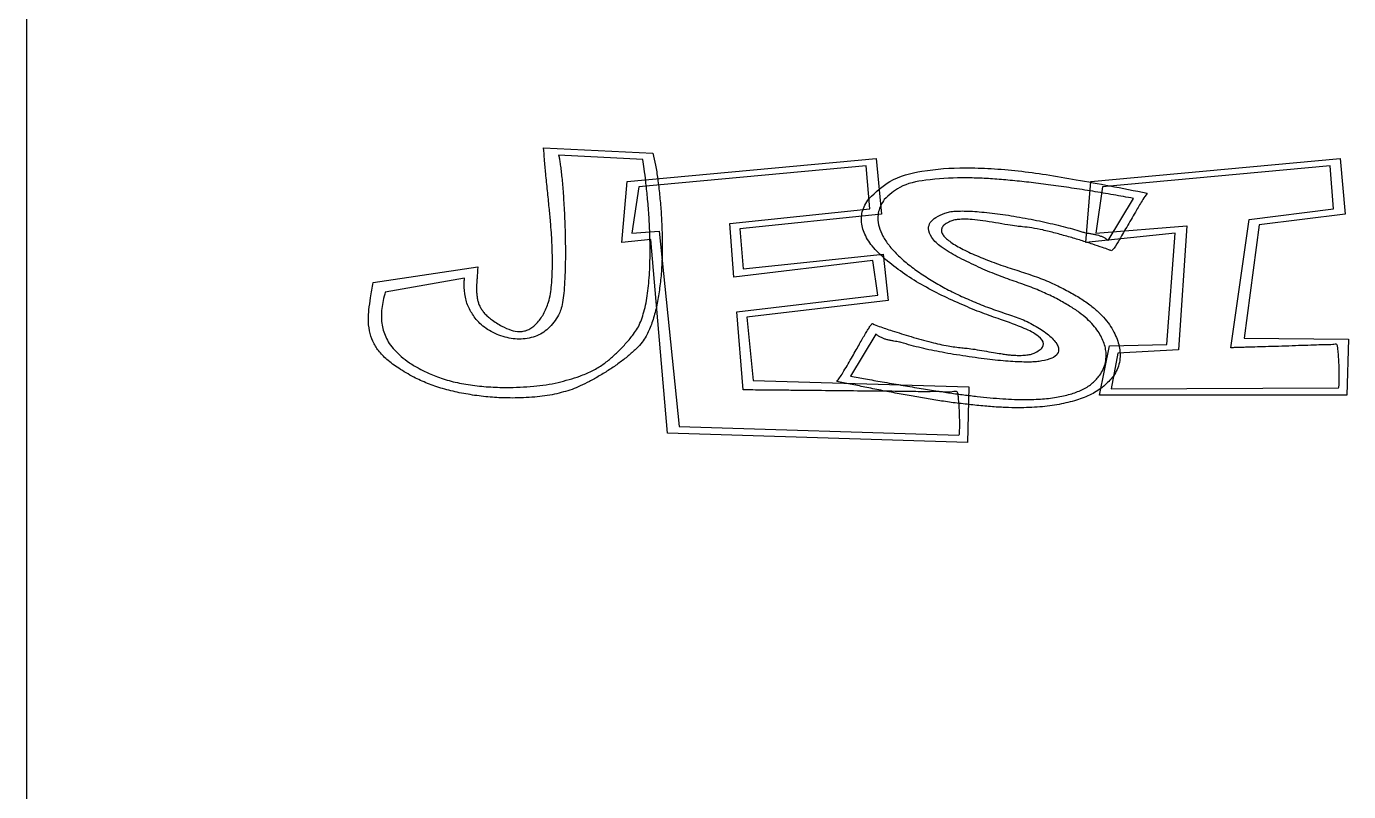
# Model space of a CAD drawing. Extents: x 2 to 748, y 2 to 398.
# Drawn here: x 2.4 to 139.1, y 192.6 to 271.7 of the extents above; entities that cross this region are included whole.
import ezdxf

# ---------------------------------------------------------------- set-up
doc = ezdxf.new("R2010")
doc.units = 0
doc.layers.add('Capa_1', color=7, linetype='CONTINUOUS')

msp = doc.modelspace()

# ---------------------------------------------------------------- linework, layer by layer
at = {"layer": 'Capa_1', "color": 7}
for p, q in [((2.372342, 329.808596), (2.372342, 2.372353)), ((55.847625, 259.116755), (67.158831, 258.572406)), ((66.117008, 257.908564), (57.399724, 258.346699)), ((64.479859, 255.624951), (90.248998, 258.028055)), ((89.207175, 257.258001), (65.691775, 255.080602)), ((89.568625, 252.796988), (89.207175, 257.258001)), ((90.248998, 258.028055), (90.780538, 252.252637)), ((112.446177, 255.624951), (138.215317, 258.028055)), ((137.173493, 257.258001), (113.658094, 255.080602)), ((137.534944, 252.796988), (137.173493, 257.258001)), ((138.215317, 258.028055), (138.746857, 252.252637)), ((63.948318, 249.31846), (64.479859, 255.624951)), ((65.691775, 255.080602), (64.990138, 250.300945)), ((111.914637, 249.31846), (112.446177, 255.624951)), ((113.658094, 255.080602), (112.956457, 250.300945)), ((89.50484, 253.885688), (89.50484, 253.885688)), ((91.078203, 253.779473), (91.078203, 253.779473)), ((114.232156, 249.544165), (116.847342, 253.885688)), ((75.110692, 251.283428), (89.568625, 252.796988)), ((90.780538, 252.252637), (76.152512, 250.739079)), ((126.904111, 238.44474), (128.81766, 251.708288)), ((128.81766, 251.708288), (137.534944, 252.796988)), ((138.746857, 252.252637), (129.859484, 251.163937)), ((64.990138, 250.300945), (67.796679, 250.513374)), ((67.796679, 250.513374), (69.880322, 230.29277)), ((75.535925, 245.733718), (75.110692, 251.283428)), ((76.152512, 250.739079), (76.492702, 246.59671)), ((121.1422, 250.300945), (111.914637, 249.31846)), ((112.956457, 250.300945), (122.375377, 251.057723)), ((120.291731, 238.776662), (121.1422, 250.300945)), ((122.375377, 251.057723), (121.503647, 238.232311)), ((129.859484, 251.163937), (128.28612, 239.427225)), ((66.924949, 249.65038), (63.948318, 249.31846)), ((68.647145, 229.628928), (66.924949, 249.65038)), ((89.908812, 247.472981), (75.535925, 245.733718)), ((76.492702, 246.59671), (90.950631, 248.123546)), ((90.419091, 243.888238), (89.908812, 247.472981)), ((90.950631, 248.123546), (91.482175, 243.343889)), ((38.242965, 245.189367), (49.043892, 246.822417)), ((38.242965, 245.189367), (38.242965, 245.189367)), ((47.66186, 245.627503), (39.476121, 244.206882)), ((39.476121, 244.206882), (39.476142, 244.206882)), ((75.83359, 242.148975), (90.419091, 243.888238)), ((76.492702, 234.089941), (75.83359, 242.148975)), ((91.482175, 243.343889), (76.854149, 241.604624)), ((76.854149, 241.604624), (77.534522, 235.072426)), ((90.206477, 239.865361), (87.59129, 235.510563)), ((128.28612, 239.427225), (139.087043, 239.321011)), ((128.28612, 239.427225), (128.28612, 239.427225)), ((139.087043, 239.321011), (138.91695, 233.545593)), ((113.317908, 233.545593), (114.359727, 238.657169)), ((114.359727, 238.657169), (120.291731, 238.776662)), ((115.231457, 237.900391), (114.52982, 234.209434)), ((121.503647, 238.232311), (115.231457, 237.900391)), ((126.904111, 238.44474), (126.904111, 238.44474)), ((76.492702, 234.089941), (76.492702, 234.089941)), ((77.534522, 235.072426), (99.838008, 234.421863)), ((77.534522, 235.072426), (77.534522, 235.072426)), ((99.838008, 234.421863), (99.667915, 228.659722)), ((114.52982, 234.209434), (138.045224, 234.315649)), ((138.91695, 233.545593), (113.317908, 233.545593)), ((69.880322, 230.29277), (98.796188, 229.416499)), ((99.667915, 228.659722), (68.647145, 229.628928))]:
    msp.add_line(p, q, dxfattribs=at)
for points, knots in [([(56.251594, 254.682296), (56.191622, 255.271299), (56.081534, 256.352513), (55.943771, 257.830512), (55.877258, 258.720328), (55.847625, 259.116755)], [0, 0, 0, 0, 1.776152, 3.260425, 4.453003, 4.453003, 4.453003, 4.453003]), ([(67.158831, 258.572406), (67.251541, 258.160236), (67.450467, 257.275844), (67.669435, 255.838486), (67.780368, 254.814054), (67.839204, 254.270715)], [0, 0, 0, 0, 1.267103, 2.718825, 4.358378, 4.358378, 4.358378, 4.358378]), ([(57.399724, 258.346699), (57.428771, 258.22505), (57.495321, 257.946335), (57.568355, 257.466745), (57.61042, 257.109623), (57.633603, 256.912803)], [0, 0, 0, 0, 0.375077, 0.859358, 1.453966, 1.453966, 1.453966, 1.453966]), ([(66.584766, 254.018455), (66.527566, 254.561926), (66.424798, 255.538346), (66.274259, 256.835965), (66.164057, 257.587646), (66.117008, 257.908564)], [0, 0, 0, 0, 1.639446, 2.94549, 3.918493, 3.918493, 3.918493, 3.918493]), ([(89.50484, 253.885688), (90.18857, 254.532962), (91.725117, 255.987582), (95.315691, 256.868126), (98.839634, 257.098686), (102.168292, 256.987424), (104.964451, 256.758894), (106.850031, 256.482686), (107.811133, 256.341899)], [0, 0, 0, 0, 2.78465, 6.257943, 10.729611, 13.428611, 16.23081, 19.14402, 19.14402, 19.14402, 19.14402]), ([(57.633603, 256.912803), (57.662008, 256.684736), (57.721938, 256.203555), (57.798746, 255.442092), (57.84386, 254.908563), (57.867482, 254.629189)], [0, 0, 0, 0, 0.68947, 1.454657, 2.295766, 2.295766, 2.295766, 2.295766]), ([(104.32422, 255.731165), (103.716544, 255.786834), (102.533917, 255.895173), (100.804297, 255.986323), (98.4163, 256.039335), (95.710527, 255.876866), (92.789525, 255.332594), (91.5845, 254.238966), (91.078203, 253.779473)], [0, 0, 0, 0, 1.830343, 3.56212, 5.1972, 8.982811, 11.76987, 13.789367, 13.789367, 13.789367, 13.789367]), ([(116.847342, 253.885688), (116.153869, 254.011729), (114.750955, 254.266713), (112.617217, 254.623151), (110.459987, 254.964162), (108.333346, 255.271347), (106.292227, 255.531629), (104.967094, 255.665984), (104.32422, 255.731165)], [0, 0, 0, 0, 2.11448, 4.277644, 6.489738, 8.666412, 10.723609, 12.662054, 12.662054, 12.662054, 12.662054]), ([(107.811133, 256.341899), (108.850384, 256.172189), (111.053477, 255.812421), (114.532867, 255.169999), (116.970015, 254.684921), (118.250613, 254.430036)], [0, 0, 0, 0, 3.158986, 6.696687, 10.613834, 10.613834, 10.613834, 10.613834]), ([(55.847625, 241.923268), (56.035683, 242.328989), (56.474912, 243.276593), (56.704085, 245.083547), (56.773529, 246.793515), (56.753691, 248.265049), (56.71955, 249.314089), (56.657045, 250.383962), (56.556571, 251.586003), (56.421303, 253.033183), (56.311651, 254.098706), (56.251594, 254.682296)], [0, 0, 0, 0, 1.335131, 3.118332, 5.399783, 6.48117, 7.530638, 8.548767, 9.695756, 11.149181, 12.909188, 12.909188, 12.909188, 12.909188]), ([(57.867482, 254.629189), (57.886784, 254.318929), (57.927643, 253.66215), (57.983754, 252.622077), (58.01905, 251.892215), (58.037576, 251.509136)], [0, 0, 0, 0, 0.932578, 1.97414, 3.124721, 3.124721, 3.124721, 3.124721]), ([(118.250613, 254.430036), (118.105972, 254.209582), (117.725148, 253.629147), (117.067603, 252.517072), (116.270147, 251.131425), (115.4923, 249.833905), (114.982824, 248.915419), (114.675729, 248.552513), (114.593606, 248.455466)], [0, 0, 0, 0, 0.790917, 2.082407, 3.875082, 5.585002, 6.628569, 7.009506, 7.009506, 7.009506, 7.009506]), ([(66.691073, 244.857447), (66.72536, 245.228007), (66.795304, 245.983927), (66.849059, 247.144431), (66.86961, 248.588757), (66.840149, 250.278254), (66.754178, 252.173996), (66.64056, 253.411004), (66.584766, 254.018455)], [0, 0, 0, 0, 1.116309, 2.277204, 3.484068, 5.449277, 7.345676, 9.175482, 9.175482, 9.175482, 9.175482]), ([(67.839204, 254.270715), (67.894709, 253.698185), (68.005673, 252.553601), (68.094428, 250.830583), (68.12141, 249.35738), (68.109351, 248.148941), (68.082853, 247.219245), (68.047729, 246.613856), (68.030558, 246.317897)], [0, 0, 0, 0, 1.725458, 3.449483, 5.174267, 6.144997, 7.074807, 7.964135, 7.964135, 7.964135, 7.964135]), ([(91.205775, 247.565919), (90.720505, 248.012419), (89.834088, 248.828016), (88.940239, 250.276014), (88.661736, 251.538212), (88.779765, 252.504518), (89.050281, 253.227546), (89.348893, 253.659898), (89.50484, 253.885688)], [0, 0, 0, 0, 1.971399, 3.601049, 5.028041, 5.745905, 6.496849, 7.317693, 7.317693, 7.317693, 7.317693]), ([(91.078203, 253.779473), (90.946971, 253.577244), (90.692277, 253.184761), (90.469326, 252.525425), (90.385275, 251.766785), (90.514759, 250.894818), (90.919046, 249.93749), (91.574219, 248.985702), (92.440702, 248.037544), (93.495151, 247.09005), (94.295343, 246.513365), (94.713949, 246.211683)], [0, 0, 0, 0, 0.720971, 1.399253, 2.065656, 2.99498, 4.008262, 5.157461, 6.44435, 7.854601, 9.401663, 9.401663, 9.401663, 9.401663]), ([(98.626095, 247.85801), (98.059658, 248.174808), (97.086655, 248.718991), (95.997792, 249.67877), (95.545161, 250.664564), (95.811734, 251.470373), (96.466155, 252.00267), (97.027286, 252.237125), (97.350393, 252.372128)], [0, 0, 0, 0, 1.941075, 3.334303, 4.330511, 4.954335, 5.728169, 6.778617, 6.778617, 6.778617, 6.778617]), ([(97.350393, 252.372128), (97.507058, 252.415617), (97.856586, 252.512644), (98.457849, 252.570881), (99.174004, 252.592269), (100.003511, 252.567838), (100.939453, 252.50444), (101.967296, 252.400361), (103.063528, 252.262129), (104.204998, 252.094816), (104.974947, 251.961752), (105.366043, 251.894163)], [0, 0, 0, 0, 0.486999, 1.086523, 1.805082, 2.636906, 3.574469, 4.619046, 5.735658, 6.889027, 8.079668, 8.079668, 8.079668, 8.079668]), ([(102.580763, 251.36309), (102.140289, 251.435538), (101.343099, 251.566658), (100.265302, 251.695227), (99.426164, 251.746893), (98.781543, 251.719334), (98.276747, 251.652976), (97.990148, 251.544751), (97.860676, 251.495859)], [0, 0, 0, 0, 1.338971, 2.423332, 3.255923, 3.856562, 4.359022, 4.773047, 4.773047, 4.773047, 4.773047]), ([(105.366043, 251.894163), (105.760885, 251.822087), (106.538017, 251.680227), (107.679602, 251.441941), (108.423388, 251.264484), (108.789171, 251.177214)], [0, 0, 0, 0, 1.204074, 2.369875, 3.497984, 3.497984, 3.497984, 3.497984]), ([(58.037576, 251.509136), (58.050321, 251.116266), (58.075265, 250.347347), (58.096137, 249.218716), (58.105072, 247.977494), (58.091143, 246.663466), (58.036215, 245.317522), (57.948583, 244.149127), (57.817519, 243.178097), (57.664137, 242.407127), (57.478823, 241.993573), (57.399724, 241.817053)], [0, 0, 0, 0, 1.17922, 2.30795, 3.386346, 4.902973, 6.249552, 7.427609, 8.414895, 9.192139, 9.770956, 9.770956, 9.770956, 9.770956]), ([(97.860676, 251.495859), (97.694055, 251.41458), (97.401884, 251.272055), (97.071165, 250.964236), (96.954166, 250.594318), (97.062257, 250.226344), (97.324296, 249.871074), (97.572304, 249.661872), (97.711844, 249.544165)], [0, 0, 0, 0, 0.555175, 0.973506, 1.317855, 1.656489, 2.081107, 2.627362, 2.627362, 2.627362, 2.627362]), ([(105.366043, 250.951508), (105.174525, 250.97136), (104.671797, 251.023469), (103.744258, 251.169919), (103.008217, 251.292122), (102.580763, 251.36309)], [0, 0, 0, 0, 0.577559, 1.516068, 2.816086, 2.816086, 2.816086, 2.816086]), ([(108.76791, 250.300945), (108.334263, 250.411675), (107.527767, 250.61761), (106.392914, 250.8456), (105.687991, 250.918304), (105.366043, 250.951508)], [0, 0, 0, 0, 1.342765, 2.49727, 3.467803, 3.467803, 3.467803, 3.467803]), ([(112.637531, 249.14586), (112.233389, 249.279091), (111.403086, 249.552811), (110.11236, 249.936567), (109.223592, 250.177445), (108.76791, 250.300945)], [0, 0, 0, 0, 1.276562, 2.622675, 4.039015, 4.039015, 4.039015, 4.039015]), ([(108.789171, 251.177214), (109.133542, 251.092723), (109.794162, 250.930641), (110.73916, 250.680845), (111.390374, 250.466889), (111.824117, 250.351325), (112.087196, 250.300942), (112.289397, 250.267011), (112.403652, 250.247838)], [0, 0, 0, 0, 1.063803, 2.040728, 2.931349, 3.119281, 3.386831, 3.734424, 3.734424, 3.734424, 3.734424]), ([(112.403652, 250.247838), (112.525158, 250.229108), (112.756895, 250.193386), (113.084431, 250.120007), (113.28605, 250.053621), (113.38169, 250.022131)], [0, 0, 0, 0, 0.368804, 0.703386, 1.005321, 1.005321, 1.005321, 1.005321]), ([(97.711844, 249.544165), (97.887087, 249.417317), (98.260139, 249.147287), (98.896472, 248.780549), (99.622195, 248.413467), (100.425541, 248.049583), (101.29055, 247.686624), (102.202098, 247.334843), (103.136852, 246.997299), (104.071909, 246.676576), (105.305237, 246.292563), (106.78123, 245.80606), (108.433971, 245.145594), (109.449301, 244.628172), (109.937301, 244.379482)], [0, 0, 0, 0, 0.648642, 1.380803, 2.199995, 3.088131, 4.025841, 5.013927, 6.018958, 7.00725, 7.979178, 9.894011, 11.66886, 13.31134, 13.31134, 13.31134, 13.31134]), ([(114.593606, 248.455466), (114.496333, 248.497727), (114.187601, 248.631861), (113.529802, 248.848189), (112.974378, 249.033484), (112.637531, 249.14586)], [0, 0, 0, 0, 0.31807, 1.009515, 2.075102, 2.075102, 2.075102, 2.075102]), ([(113.38169, 250.022131), (113.47731, 249.987338), (113.67493, 249.91543), (113.960142, 249.752057), (114.139228, 249.615187), (114.232156, 249.544165)], [0, 0, 0, 0, 0.304853, 0.630044, 0.980786, 0.980786, 0.980786, 0.980786]), ([(97.031471, 243.861686), (96.318415, 244.225959), (94.922097, 244.939285), (92.967726, 246.173605), (91.785686, 247.107666), (91.205775, 247.565919)], [0, 0, 0, 0, 2.40155, 4.702759, 6.919061, 6.919061, 6.919061, 6.919061]), ([(104.302959, 245.401796), (103.690167, 245.621992), (102.430469, 246.074643), (100.537082, 246.899512), (99.274401, 247.532837), (98.626095, 247.85801)], [0, 0, 0, 0, 1.95309, 4.014906, 6.190593, 6.190593, 6.190593, 6.190593]), ([(49.043892, 246.822417), (49.034628, 246.659151), (49.01699, 246.348299), (48.988985, 245.905701), (48.959968, 245.511486), (48.93518, 245.167434), (48.920351, 244.875289), (48.913448, 244.545651), (48.923964, 244.174337), (48.955683, 243.75694), (49.001037, 243.495092), (49.022627, 243.370442)], [0, 0, 0, 0, 0.490587, 0.934056, 1.330425, 1.67643, 1.968864, 2.207894, 2.665359, 3.082873, 3.4622, 3.4622, 3.4622, 3.4622]), ([(68.030558, 246.317897), (68.005243, 246.030584), (67.955414, 245.465038), (67.856812, 244.632552), (67.77375, 244.089149), (67.732893, 243.821855)], [0, 0, 0, 0, 0.865254, 1.703164, 2.514321, 2.514321, 2.514321, 2.514321]), ([(94.713949, 246.211683), (95.168136, 245.912791), (96.086781, 245.308247), (97.543711, 244.489593), (98.558745, 244.002204), (99.072589, 243.755471)], [0, 0, 0, 0, 1.630811, 3.298501, 5.008302, 5.008302, 5.008302, 5.008302]), ([(42.431512, 235.404348), (41.901297, 235.700869), (40.927102, 236.245684), (39.689235, 237.159448), (38.764102, 238.087455), (38.152488, 239.102199), (37.801858, 240.215748), (37.70345, 241.322355), (37.788169, 242.468375), (37.965079, 243.730741), (38.143724, 244.668451), (38.242965, 245.189367)], [0, 0, 0, 0, 1.821033, 3.345896, 4.602439, 5.726253, 6.864781, 8.075567, 9.034652, 10.307368, 11.898023, 11.898023, 11.898023, 11.898023]), ([(47.61936, 245.030045), (47.623567, 245.061483), (47.6317, 245.122259), (47.639073, 245.210884), (47.64011, 245.268032), (47.64061, 245.295581)], [0, 0, 0, 0, 0.095148, 0.183943, 0.266588, 0.266588, 0.266588, 0.266588]), ([(48.873798, 241.378919), (48.622858, 241.727685), (48.120411, 242.426006), (47.694575, 243.691281), (47.644907, 244.57534), (47.61936, 245.030045)], [0, 0, 0, 0, 1.283967, 2.570838, 3.933695, 3.933695, 3.933695, 3.933695]), ([(47.64061, 245.295581), (47.64495, 245.325533), (47.654591, 245.392073), (47.66062, 245.50302), (47.661424, 245.583737), (47.66186, 245.627503)], [0, 0, 0, 0, 0.090758, 0.201625, 0.332941, 0.332941, 0.332941, 0.332941]), ([(66.159533, 241.949823), (66.240166, 242.247295), (66.406749, 242.861862), (66.580648, 243.834546), (66.653488, 244.509278), (66.691073, 244.857447)], [0, 0, 0, 0, 0.924304, 1.909574, 2.960031, 2.960031, 2.960031, 2.960031]), ([(109.044311, 243.436825), (108.58483, 243.668929), (107.616187, 244.158234), (106.028909, 244.806347), (104.896381, 245.197066), (104.302959, 245.401796)], [0, 0, 0, 0, 1.543864, 3.254664, 5.137832, 5.137832, 5.137832, 5.137832]), ([(39.476142, 244.206882), (39.395744, 243.91509), (39.240669, 243.352271), (39.106334, 242.515937), (39.055546, 241.727952), (39.105338, 240.978104), (39.250968, 240.256472), (39.429144, 239.801739), (39.518664, 239.573271)], [0, 0, 0, 0, 0.907412, 1.750253, 2.536343, 3.271195, 3.999096, 4.734089, 4.734089, 4.734089, 4.734089]), ([(49.022627, 243.370442), (49.05579, 243.252326), (49.123129, 243.012479), (49.28409, 242.666042), (49.487594, 242.323575), (49.748134, 241.990353), (50.070434, 241.670613), (50.652842, 241.211546), (51.445989, 240.696547), (52.425516, 240.249928), (53.240468, 240.100619), (53.866586, 240.164152), (54.345553, 240.320986), (54.609867, 240.512908), (54.742016, 240.608863)], [0, 0, 0, 0, 0.367531, 0.746309, 1.141782, 1.560711, 2.011541, 2.50023, 3.783314, 4.839631, 5.712989, 6.228373, 6.715815, 7.203198, 7.203198, 7.203198, 7.203198]), ([(67.732893, 243.821855), (67.691503, 243.562229), (67.609402, 243.04724), (67.43956, 242.288895), (67.294592, 241.796165), (67.222614, 241.551517)], [0, 0, 0, 0, 0.788608, 1.564267, 2.329185, 2.329185, 2.329185, 2.329185]), ([(103.091046, 241.378919), (102.461247, 241.596757), (101.143699, 242.052477), (99.124183, 242.887954), (97.74797, 243.528301), (97.031471, 243.861686)], [0, 0, 0, 0, 1.998904, 4.18173, 6.552447, 6.552447, 6.552447, 6.552447]), ([(99.072589, 243.755471), (99.607788, 243.519944), (100.694134, 243.041871), (102.383345, 242.396904), (103.543884, 242.012262), (104.132866, 241.817053)], [0, 0, 0, 0, 1.754017, 3.560298, 5.421646, 5.421646, 5.421646, 5.421646]), ([(113.551783, 239.506887), (113.43582, 239.721787), (113.190523, 240.176367), (112.670365, 240.814995), (112.023346, 241.474544), (111.203693, 242.13767), (110.198158, 242.804635), (109.445461, 243.217036), (109.044311, 243.436825)], [0, 0, 0, 0, 0.731161, 1.546635, 2.459382, 3.500434, 4.702589, 6.074367, 6.074367, 6.074367, 6.074367]), ([(109.937301, 244.379482), (110.374515, 244.138556), (111.197425, 243.685093), (112.296065, 242.942279), (113.196572, 242.193249), (113.913944, 241.433525), (114.498137, 240.678295), (114.777976, 240.138291), (114.912532, 239.878638)], [0, 0, 0, 0, 1.49701, 2.817623, 3.972368, 5.002749, 5.948359, 6.824153, 6.824153, 6.824153, 6.824153]), ([(57.399724, 241.817053), (57.077375, 241.328004), (56.460146, 240.391583), (54.976665, 239.50847), (53.596482, 239.305556), (52.475769, 239.390494), (51.637741, 239.584798), (50.825651, 239.900136), (50.071461, 240.308313), (49.402872, 240.79233), (49.04729, 241.186567), (48.873798, 241.378919)], [0, 0, 0, 0, 1.738512, 3.328867, 5.005162, 5.841501, 6.692263, 7.575645, 8.446811, 9.260522, 10.035807, 10.035807, 10.035807, 10.035807]), ([(54.742016, 240.608863), (54.87432, 240.725161), (55.150128, 240.967605), (55.517978, 241.412969), (55.734591, 241.748289), (55.847625, 241.923268)], [0, 0, 0, 0, 0.527835, 1.100356, 1.725144, 1.725144, 1.725144, 1.725144]), ([(62.778927, 237.329488), (63.056745, 237.582853), (63.620296, 238.0968), (64.40752, 238.951193), (65.07666, 239.725286), (65.581473, 240.464187), (65.914131, 241.167994), (66.075318, 241.68152), (66.159533, 241.949823)], [0, 0, 0, 0, 1.127447, 2.287009, 3.483054, 4.1941, 4.964639, 5.807699, 5.807699, 5.807699, 5.807699]), ([(67.222614, 241.551517), (67.149867, 241.320434), (67.0084, 240.871061), (66.754738, 240.23095), (66.554521, 239.833066), (66.457194, 239.639654)], [0, 0, 0, 0, 0.726691, 1.413154, 2.062486, 2.062486, 2.062486, 2.062486]), ([(89.356007, 240.263665), (89.434392, 240.387897), (89.562046, 240.590213), (89.706803, 240.836644), (89.813182, 240.916791), (89.845026, 240.940783)], [0, 0, 0, 0, 0.442954, 0.721368, 0.840317, 0.840317, 0.840317, 0.840317]), ([(89.845026, 240.940783), (90.080365, 240.843454), (90.748738, 240.567037), (92.090812, 240.143588), (93.19016, 239.80227), (93.842219, 239.599823)], [0, 0, 0, 0, 0.763773, 2.169148, 4.217909, 4.217909, 4.217909, 4.217909]), ([(106.577956, 237.900391), (106.75956, 237.991486), (107.073669, 238.149047), (107.436262, 238.454902), (107.639797, 239.028932), (106.826584, 239.869578), (105.311388, 240.590509), (103.929827, 241.081081), (103.091046, 241.378919)], [0, 0, 0, 0, 0.609373, 1.053991, 1.392702, 2.304969, 4.012616, 6.651515, 6.651515, 6.651515, 6.651515]), ([(104.132866, 241.817053), (104.385359, 241.734011), (104.898417, 241.565272), (105.656786, 241.24164), (106.407531, 240.871736), (107.11914, 240.461215), (107.764165, 240.022544), (108.140112, 239.69257), (108.321413, 239.53344)], [0, 0, 0, 0, 0.79708, 1.619638, 2.471034, 3.306561, 4.082907, 4.806026, 4.806026, 4.806026, 4.806026]), ([(39.518664, 239.573271), (39.636736, 239.344607), (39.886197, 238.861492), (40.435075, 238.18735), (40.878724, 237.773828), (41.113288, 237.555193)], [0, 0, 0, 0, 0.770459, 1.627811, 2.58964, 2.58964, 2.58964, 2.58964]), ([(66.457194, 239.639654), (66.325508, 239.428077), (66.032181, 238.956794), (65.393331, 238.286354), (64.88487, 237.847667), (64.60743, 237.6083)], [0, 0, 0, 0, 0.746079, 1.661868, 2.76166, 2.76166, 2.76166, 2.76166]), ([(88.441756, 238.697), (88.547418, 238.887172), (88.750968, 239.253523), (89.05505, 239.776308), (89.258479, 240.105731), (89.356007, 240.263665)], [0, 0, 0, 0, 0.652657, 1.257296, 1.814139, 1.814139, 1.814139, 1.814139]), ([(91.056942, 239.374118), (90.961356, 239.411572), (90.764049, 239.488883), (90.479152, 239.656199), (90.299505, 239.794002), (90.206477, 239.865361)], [0, 0, 0, 0, 0.307643, 0.635025, 0.986638, 0.986638, 0.986638, 0.986638]), ([(92.056241, 239.135136), (91.937123, 239.156672), (91.705654, 239.198519), (91.371788, 239.2774), (91.159789, 239.342524), (91.056942, 239.374118)], [0, 0, 0, 0, 0.363121, 0.705613, 1.028321, 1.028321, 1.028321, 1.028321]), ([(93.842219, 239.599823), (94.538765, 239.399222), (95.809333, 239.033305), (97.56032, 238.622864), (98.624014, 238.499313), (99.09385, 238.44474)], [0, 0, 0, 0, 2.174966, 3.967353, 5.385415, 5.385415, 5.385415, 5.385415]), ([(108.321413, 239.53344), (108.474378, 239.387201), (108.749901, 239.123795), (109.029845, 238.68091), (109.16521, 238.179191), (108.893158, 237.583777), (108.095935, 237.218972), (107.464415, 237.105179), (107.088239, 237.037397)], [0, 0, 0, 0, 0.632569, 1.13939, 1.558709, 2.137974, 2.920253, 4.07271, 4.07271, 4.07271, 4.07271]), ([(113.360429, 235.616777), (113.493126, 235.814009), (113.761315, 236.212627), (113.97375, 236.928366), (114.040585, 237.627075), (113.982355, 238.292809), (113.824146, 238.907403), (113.644743, 239.302277), (113.551783, 239.506887)], [0, 0, 0, 0, 0.709566, 1.434076, 2.210544, 2.804379, 3.430415, 4.10365, 4.10365, 4.10365, 4.10365]), ([(114.912532, 239.878638), (115.022308, 239.632084), (115.233172, 239.158488), (115.419955, 238.427992), (115.48925, 237.685195), (115.413857, 236.932968), (115.181558, 236.177094), (114.904128, 235.734562), (114.763699, 235.510563)], [0, 0, 0, 0, 0.808526, 1.553063, 2.250593, 3.036327, 3.807307, 4.597573, 4.597573, 4.597573, 4.597573]), ([(87.229843, 236.585984), (87.378682, 236.845123), (87.662227, 237.338792), (88.066211, 238.042457), (88.321282, 238.487024), (88.441756, 238.697)], [0, 0, 0, 0, 0.896526, 1.707911, 2.434157, 2.434157, 2.434157, 2.434157]), ([(92.82166, 238.989091), (92.761976, 239.005051), (92.618621, 239.043385), (92.362452, 239.088835), (92.166549, 239.118457), (92.056241, 239.135136)], [0, 0, 0, 0, 0.185276, 0.445019, 0.779761, 0.779761, 0.779761, 0.779761]), ([(99.519086, 237.568469), (99.093589, 237.633221), (98.269772, 237.758589), (97.078961, 237.967092), (95.960644, 238.184432), (94.892222, 238.423048), (93.849407, 238.686981), (93.163606, 238.888574), (92.82166, 238.989091)], [0, 0, 0, 0, 1.291152, 2.499837, 3.62651, 4.708565, 5.783694, 6.852856, 6.852856, 6.852856, 6.852856]), ([(99.09385, 238.44474), (99.280654, 238.428588), (99.726462, 238.390042), (100.498567, 238.276637), (101.408849, 238.128041), (102.309547, 237.972621), (103.054017, 237.850713), (103.616347, 237.754355), (104.093132, 237.69669), (104.575755, 237.667978), (105.113558, 237.655905), (105.657073, 237.676397), (106.161889, 237.743369), (106.448485, 237.851529), (106.577956, 237.900391)], [0, 0, 0, 0, 0.562405, 1.34218, 2.340103, 3.329668, 4.084074, 4.603329, 5.041069, 5.523996, 6.053276, 6.653913, 7.156373, 7.570397, 7.570397, 7.570397, 7.570397]), ([(131.836816, 238.590785), (131.386385, 238.577454), (130.576877, 238.553494), (129.499624, 238.52232), (128.658593, 238.499207), (127.987635, 238.481273), (127.420642, 238.46385), (127.067899, 238.4508), (126.904111, 238.44474)], [0, 0, 0, 0, 1.351884, 2.429587, 3.233111, 3.875929, 4.443182, 4.934881, 4.934881, 4.934881, 4.934881]), ([(138.045224, 234.315649), (138.062675, 234.349103), (138.127819, 234.473984), (138.114498, 234.794607), (138.139933, 235.342356), (138.122231, 236.06805), (138.096204, 236.877892), (138.054881, 237.60991), (137.993441, 238.203753), (137.964685, 238.568678), (137.851402, 238.889742), (137.320709, 238.69579), (136.685024, 238.785466), (135.694588, 238.708883), (134.540311, 238.688317), (133.225946, 238.638772), (132.312984, 238.607234), (131.836816, 238.590785)], [0, 0, 0, 0, 0.11222, 0.4189, 0.927931, 1.776226, 2.586608, 3.359585, 3.981759, 4.35781, 4.494082, 4.907545, 5.609403, 6.59969, 7.793324, 9.105207, 10.535344, 10.535344, 10.535344, 10.535344]), ([(41.113288, 237.555193), (41.395264, 237.33129), (41.988002, 236.860626), (43.020914, 236.255056), (43.777977, 235.90602), (44.174968, 235.722992)], [0, 0, 0, 0, 1.079171, 2.268515, 3.579809, 3.579809, 3.579809, 3.579809]), ([(64.60743, 237.6083), (64.294327, 237.360827), (63.663519, 236.862242), (62.660322, 236.174028), (61.630296, 235.5388), (60.622568, 234.978159), (59.689423, 234.504413), (59.084937, 234.257986), (58.802995, 234.143049)], [0, 0, 0, 0, 1.197001, 2.411597, 3.647107, 4.826188, 5.870755, 6.78383, 6.78383, 6.78383, 6.78383]), ([(59.589678, 235.510563), (59.9982, 235.677537), (60.784459, 235.998904), (61.862377, 236.602196), (62.48062, 237.092778), (62.778927, 237.329488)], [0, 0, 0, 0, 1.323565, 2.547393, 3.688487, 3.688487, 3.688487, 3.688487]), ([(86.188019, 234.966212), (86.274934, 235.086441), (86.487239, 235.380125), (86.829277, 235.924067), (87.084949, 236.346554), (87.229843, 236.585984)], [0, 0, 0, 0, 0.444976, 1.08694, 1.926597, 1.926597, 1.926597, 1.926597]), ([(103.112307, 237.117059), (102.742846, 237.156164), (101.973228, 237.237623), (100.775468, 237.389412), (99.948096, 237.507327), (99.519086, 237.568469)], [0, 0, 0, 0, 1.114553, 2.321707, 3.621737, 3.621737, 3.621737, 3.621737]), ([(107.088239, 237.037397), (107.000979, 237.023684), (106.785066, 236.989753), (106.393745, 236.975693), (105.811026, 236.966945), (105.045767, 236.983988), (104.109885, 237.032851), (103.455509, 237.088088), (103.112307, 237.117059)], [0, 0, 0, 0, 0.264809, 0.655233, 1.172652, 2.013827, 2.950606, 3.983806, 3.983806, 3.983806, 3.983806]), ([(47.130342, 233.797853), (46.553831, 233.930273), (45.439443, 234.186239), (43.860967, 234.715694), (42.897521, 235.179844), (42.431512, 235.404348)], [0, 0, 0, 0, 1.774181, 3.42947, 4.980179, 4.980179, 4.980179, 4.980179]), ([(44.174968, 235.722992), (44.410743, 235.62196), (44.896434, 235.413835), (45.671806, 235.154664), (46.213633, 235.012715), (46.492491, 234.939659)], [0, 0, 0, 0, 0.769299, 1.584742, 2.449452, 2.449452, 2.449452, 2.449452]), ([(46.492491, 234.939659), (46.78489, 234.874976), (47.376621, 234.744075), (48.285244, 234.59614), (49.214554, 234.482375), (50.150795, 234.402523), (51.079708, 234.353006), (52.638141, 234.326836), (54.739286, 234.422509), (57.29761, 234.775234), (58.85056, 235.273443), (59.589678, 235.510563)], [0, 0, 0, 0, 0.898258, 1.817818, 2.760381, 3.706466, 4.636167, 5.550562, 8.381343, 10.94128, 13.266203, 13.266203, 13.266203, 13.266203]), ([(87.59129, 235.510563), (88.104635, 235.417155), (89.193872, 235.218959), (90.923359, 234.914656), (92.77604, 234.593617), (94.621479, 234.281781), (96.329483, 234.006949), (97.864678, 233.773137), (99.289208, 233.578144), (100.664207, 233.412912), (101.575776, 233.324108), (102.027962, 233.280056)], [0, 0, 0, 0, 1.565321, 3.321359, 5.268139, 7.206194, 8.936113, 10.458018, 11.864769, 13.249407, 14.612352, 14.612352, 14.612352, 14.612352]), ([(110.468842, 233.691638), (110.872302, 233.835454), (111.639738, 234.10901), (112.646756, 234.755996), (113.127327, 235.335626), (113.360429, 235.616777)], [0, 0, 0, 0, 1.283558, 2.441498, 3.532217, 3.532217, 3.532217, 3.532217]), ([(114.763699, 235.510563), (114.445815, 235.148386), (113.793601, 234.405294), (112.475589, 233.570394), (111.478729, 233.21401), (110.95786, 233.027796)], [0, 0, 0, 0, 1.440176, 2.954865, 4.612357, 4.612357, 4.612357, 4.612357]), ([(58.802995, 234.143049), (58.202627, 233.962407), (56.936223, 233.581365), (54.853256, 233.314152), (52.774618, 233.227707), (50.777287, 233.295104), (48.94353, 233.470423), (47.735453, 233.68858), (47.130342, 233.797853)], [0, 0, 0, 0, 1.87815, 3.961737, 6.276645, 8.115594, 9.953078, 11.797098, 11.797098, 11.797098, 11.797098]), ([(79.894565, 234.063389), (79.469332, 234.066269), (78.66611, 234.071711), (77.532154, 234.08043), (76.823438, 234.086915), (76.492702, 234.089941)], [0, 0, 0, 0, 1.27573, 2.409719, 3.401968, 3.401968, 3.401968, 3.401968]), ([(98.796188, 229.416499), (98.813639, 229.450452), (98.878892, 229.577417), (98.865385, 229.902312), (98.890798, 230.453591), (98.873293, 231.179749), (98.847211, 231.984966), (98.805829, 232.713824), (98.743598, 233.303099), (98.71696, 233.671935), (98.586925, 234.018928), (97.88362, 233.770761), (96.986699, 233.947625), (95.418272, 233.880809), (93.347693, 233.937284), (90.617514, 233.949563), (87.486451, 233.984519), (84.417644, 234.013129), (81.894738, 234.039135), (80.474147, 234.056361), (79.894565, 234.063389)], [0, 0, 0, 0, 0.11356, 0.424647, 0.941055, 1.787874, 2.593833, 3.359448, 3.981622, 4.357671, 4.493943, 5.006594, 6.005932, 7.491959, 9.561532, 12.283155, 15.65683, 18.964358, 21.487549, 23.226405, 23.226405, 23.226405, 23.226405]), ([(90.716756, 234.050113), (90.167876, 234.160682), (89.11572, 234.372633), (87.606121, 234.677904), (86.645524, 234.873199), (86.188019, 234.966212)], [0, 0, 0, 0, 1.679719, 3.219874, 4.620466, 4.620466, 4.620466, 4.620466]), ([(95.628201, 233.160563), (95.102784, 233.249543), (94.030555, 233.431126), (92.393415, 233.728206), (91.282761, 233.941444), (90.716756, 234.050113)], [0, 0, 0, 0, 1.598684, 3.262468, 4.99149, 4.99149, 4.99149, 4.99149]), ([(100.454599, 232.51), (99.90703, 232.569059), (98.821452, 232.686145), (97.212028, 232.902481), (96.15307, 233.075037), (95.628201, 233.160563)], [0, 0, 0, 0, 1.652196, 3.275545, 4.870871, 4.870871, 4.870871, 4.870871]), ([(110.95786, 233.027796), (110.366955, 232.868871), (109.126514, 232.535252), (107.112114, 232.298298), (105.238199, 232.226985), (103.534073, 232.26707), (102.030595, 232.355353), (100.992926, 232.457176), (100.454599, 232.51)], [0, 0, 0, 0, 1.833645, 3.849226, 6.066873, 7.456282, 8.961377, 10.583983, 10.583983, 10.583983, 10.583983]), ([(102.027962, 233.280056), (102.463255, 233.243154), (103.296922, 233.172478), (104.495205, 233.110281), (105.869629, 233.081368), (107.386488, 233.134538), (109.015169, 233.310842), (110.004807, 233.570082), (110.468842, 233.691638)], [0, 0, 0, 0, 1.310485, 2.509827, 3.599093, 5.433522, 7.061635, 8.499028, 8.499028, 8.499028, 8.499028])]:
    msp.add_open_spline(points, degree=3, knots=knots, dxfattribs=at)

doc.saveas('drawing.dxf')
